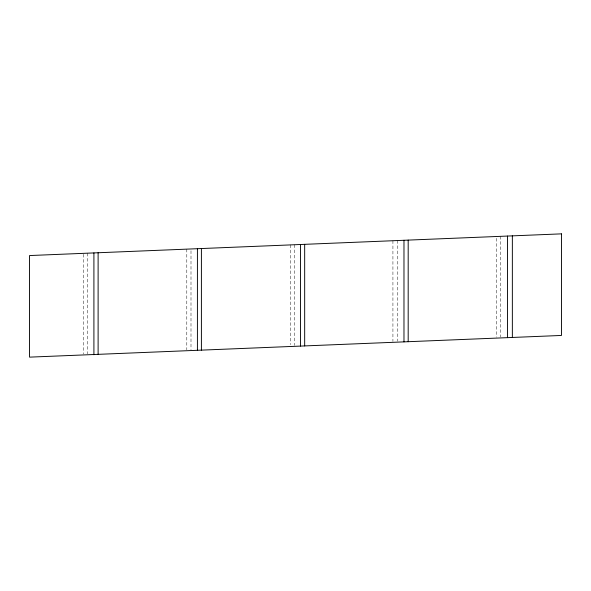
<?xml version="1.0" encoding="UTF-8"?>
<svg xmlns="http://www.w3.org/2000/svg" width="591" height="591" viewBox="0 0 591 591"><rect width="100%" height="100%" fill="white"/><g stroke="black" fill="none" stroke-linecap="round" stroke-linejoin="round"><path stroke-width="0.44" stroke-dasharray="2.96 2.22" d="M500.629 236.341L500.629 337.018M496.647 238.336L496.647 337.18M397.787 240.537L397.787 341.214M392.926 240.729L392.926 341.413M294.724 244.733L294.724 345.41M290.742 244.896L290.742 344.656M190.996 250.791L190.996 349.643M186.8 249.136L186.8 349.813M87.719 253.177L87.719 353.854M83.516 254.263L83.516 354.024"/><path stroke-width="0.89" d="M512.353 235.861L512.353 337.454M507.484 236.06L507.484 337.653M408.182 240.109L408.182 341.701M403.978 240.278L403.978 341.871M304.675 244.327L304.675 345.92M300.479 244.504L300.479 346.097M201.398 248.538L201.398 350.131M197.416 248.7L197.416 350.293M98.113 252.749L98.113 354.341M93.91 252.918L93.91 354.777M561.45 233.859L29.55 255.548L29.55 357.141L561.45 335.452L561.45 233.859"/></g></svg>
